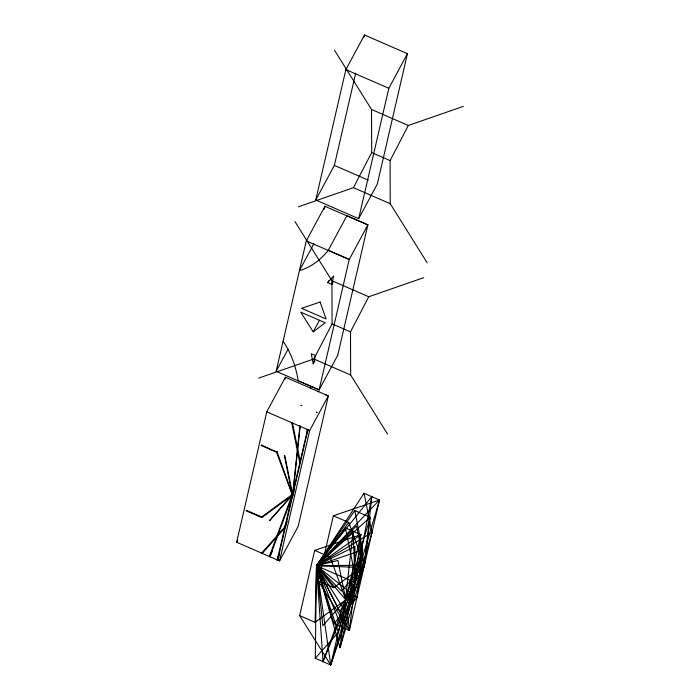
<?xml version="1.0" encoding="UTF-8"?>
<svg xmlns="http://www.w3.org/2000/svg" width="700" height="700" viewBox="0 0 700 700"><rect width="100%" height="100%" fill="white"/><g stroke="black" fill="none" stroke-linecap="round" stroke-linejoin="round"><path stroke-width="1.05" d="M315.28 658.271L316.488 565.688L364.053 493.281L379.505 500.01L349.37 630.394L333.918 623.674L316.488 565.688L354.743 510.589L370.195 517.309L364.438 565.197L340.051 647.701L316.488 565.688L348.793 522.515L333.34 515.795L318.273 580.983L349.37 630.394L360.876 534.616L345.424 527.887L316.488 565.688L315.088 622.317L299.635 615.589L314.703 550.392L360.876 534.616L330.741 665L315.28 658.271L338.275 632.406L362.661 549.911L354.743 510.589M269.316 520.669L292.757 494.707L292.582 496.921M269.701 520.686L292.364 494.611L292.836 494.804L300.134 426.23M277.104 451.911L276.675 452.305L277.121 451.938L292.6 494.97L299.924 425.985M278.749 557.113L277.751 560.087L277.2 560.175L307.65 429.266L306.705 433.808M279.598 553.84L277.734 560.122L307.912 429.608L307.396 433.851M294.044 490.735C293.221 497.814 291.183 493.946 292.757 494.602M292.749 494.918L269.955 556.754L272.414 550.821M277.261 560.21L277.734 560.114L277.296 559.685M277.769 560.035L277.148 559.781L278.959 553.56M292.784 494.83L292.241 494.988L292.539 494.594M292.714 494.9L292.355 494.673M291.891 496.877L294.026 488.364M292.451 422.835L291.76 422.896L292.451 422.774L300.37 462.123L299.688 462.245L300.352 462.088M299.688 462.201L300.317 462.035L299.679 462.184L291.76 422.87M292.469 494.926L261.949 517.562L261.634 516.985L292.303 494.506M299.609 429.406L299.889 425.898M364.053 493.281L371.971 532.604L347.585 615.099L330.741 665L316.488 565.688L353.15 531.247L340.051 647.701L362.661 549.911L316.488 565.688L323.015 661.64L355.127 582.505L371.779 496.641L316.488 565.688L322.822 625.678L345.809 599.804L364.438 565.197L371.779 496.641M285.25 527.546L284.646 527.231L285.285 527.485L287.131 521.238M299.635 615.589L330.741 665L379.505 500.01L316.488 565.688L349.37 630.394L347.585 615.099L353.342 567.21L345.424 527.887M333.918 623.674L356.904 597.8L362.661 549.911M331.914 284.454L333.576 275.949L327.688 282.616L331.914 284.454L332.955 282.529M236.644 542.22L266.779 411.828L285.408 377.221L328.344 395.902L298.2 526.295L279.571 560.901L236.644 542.22L237.676 540.295M337.759 355.18L319.086 389.953L276.15 371.28L306.294 240.888L324.922 206.281L367.85 224.963M315.744 199.99L345.879 69.606L364.516 35L407.444 53.681L377.309 184.065L358.671 218.671L315.744 199.99L334.373 165.384L355.696 73.159M284.918 379.348L285.408 377.221M324.188 209.466L324.922 206.281M364.026 37.117L364.516 35M279.571 560.901L309.706 430.509L328.344 395.902M319.086 389.953L349.256 259.394L328.291 250.267C320.959 259.7 310.966 267.277 299.416 270.637L313.906 243.723M358.671 218.671L388.815 88.288L407.444 53.681M337.715 355.355L367.894 224.796L346.92 215.67L328.291 250.267M313.25 363.86L315.473 355.591L311.246 353.754L313.25 363.86L314.808 360.973M261.319 445.585L261.467 445.121L261.328 445.567L276.832 452.209L261.511 445.086M261.669 517.536L261.835 517.072L261.669 517.536L246.199 510.843M284.637 527.231L285.871 523.049M341.644 627.034L364.438 565.197L356.519 525.884L316.488 565.688L341.644 627.034L355.127 582.505L354.935 546.543L316.488 565.688L338.275 632.406M323.015 661.64L345.809 599.804L370.195 517.309L316.488 565.688L339.859 611.739L355.127 582.505L353.15 531.247M270.988 552.492L269.369 556.491L292.189 494.611M246.312 510.475L246.304 510.685M298.401 206.798L353.439 187.696L371.683 152.582L371.525 109.462L334.574 50.33M427.192 262.841L390.241 203.709L390.084 160.589L408.319 125.475L463.356 106.374M258.816 378.079L313.854 358.977L332.089 323.864L331.931 280.744L294.98 221.611M387.599 434.123L350.648 374.99L350.49 331.87L368.734 296.756L423.771 277.655M276.15 371.28L288.059 349.169M327.688 282.616L328.729 280.691M367.894 224.796L349.221 259.569L306.294 240.888M313.206 331.861L325.229 322.787L300.72 312.121L313.206 331.861L319.419 320.329M269.045 448.945L269.203 448.49M261.73 552.991L262.211 553.49L261.748 552.974L284.734 527.1M262.194 553.508L285.127 527.608M261.608 517.003L261.625 517.501M318.273 580.983L333.725 587.711L364.438 565.197L348.793 522.515M315.088 622.317L345.809 599.804L337.89 560.481L316.488 565.688L347.585 615.099M360.876 534.616L316.488 565.688L333.725 587.711M330.164 557.121L316.488 565.688L345.809 599.804L330.164 557.121L314.703 550.392M371.971 532.604L316.488 565.688L341.451 591.071L364.438 565.197L316.488 565.688L356.904 597.8M333.34 515.795L379.505 500.01M276.92 451.85L276.544 452.2L292.329 494.961M299.819 426.527L299.74 426.44M353.342 567.21L316.488 565.688L355.127 582.505M345.879 69.606L388.815 88.288M371.525 109.462L408.319 125.475M371.683 152.582L390.084 160.589M334.373 165.384L368.322 180.162M353.439 187.696L390.241 203.709M331.931 280.744L368.734 296.756M332.089 323.864L350.49 331.87M313.854 358.977L350.648 374.99M319.121 389.786L298.148 380.66C296.004 366.634 291.034 352.984 283.106 341.18M266.779 411.828L309.706 430.509M246.444 510.274L261.931 517.055M292.233 494.839L284.375 455.464M284.769 455.438L292.688 494.76M284.637 527.293L285.058 527.616L284.62 527.293M318.124 391.554L318.815 391.641L318.176 391.615M316.54 412.204L317.223 412.326L316.54 412.195M325.859 394.896L326.533 395.071L325.876 394.835M269.36 556.509L269.938 556.824L269.386 556.447M307.221 429.511L307.904 429.669L307.221 429.494M301.079 405.545L301.77 405.527L301.088 405.519M310.398 388.238L311.089 388.203L310.398 388.238M320.092 302.05L301.595 308.315L326.104 318.981L320.092 302.05"/></g></svg>
